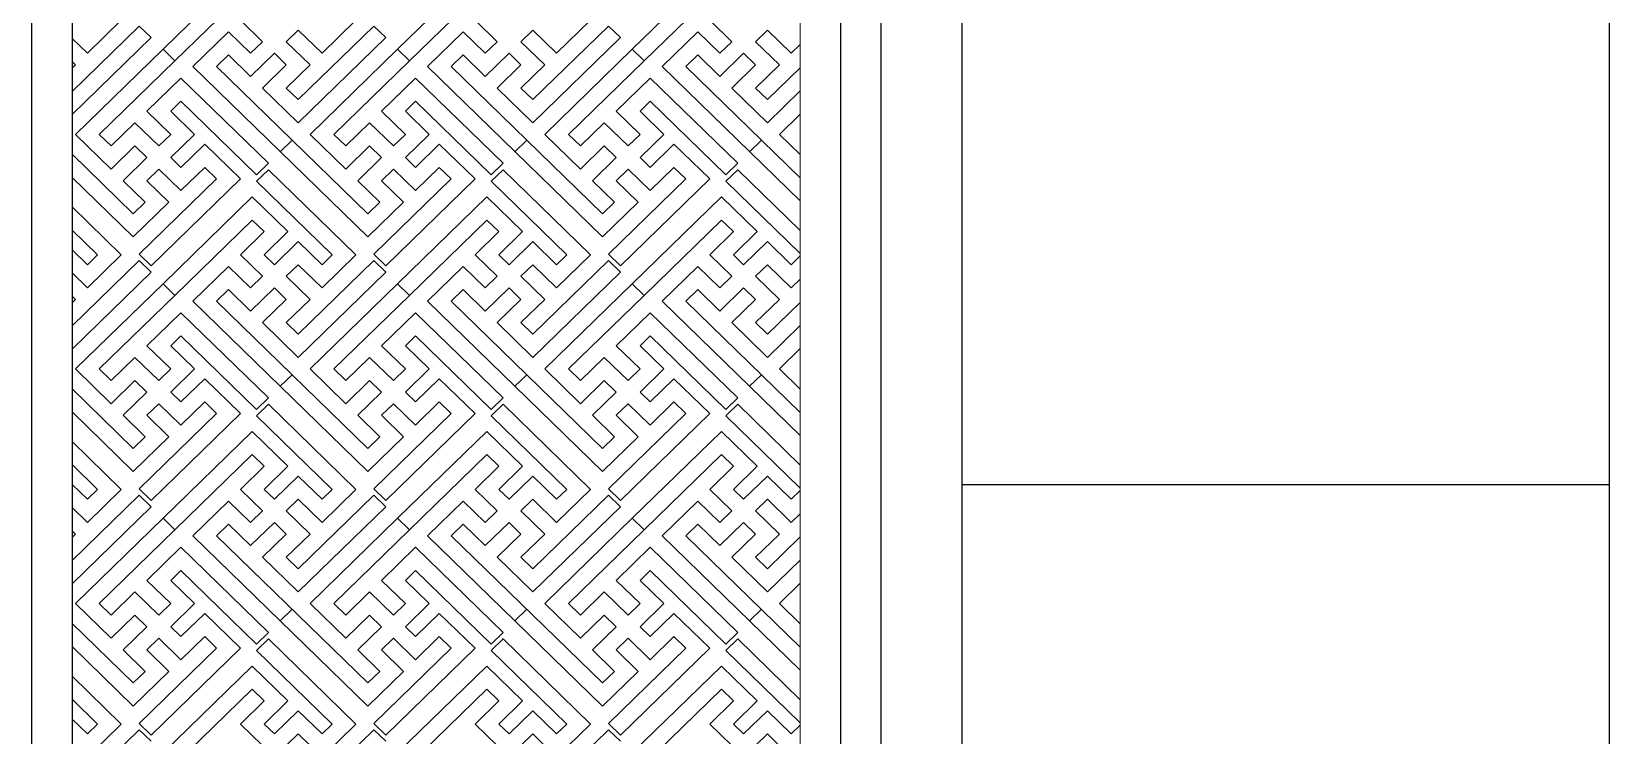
# Model space of a CAD drawing. Extents: x 1188826 to 1909461, y 608442 to 1651179.
# Drawn here: x 1659033 to 1660983, y 1043967 to 1044837 of the extents above; entities that cross this region are included whole.
import ezdxf

# ---------------------------------------------------------------- set-up
doc = ezdxf.new("R2010")
doc.units = 0
doc.header["$LTSCALE"] = 1000
doc.header["$MEASUREMENT"] = 0
doc.layers.add('分缝', color=37, linetype='Continuous')
doc.layers.add('立面线', color=40, linetype='Continuous')
doc.layers.add('煤化工粉煤灰', color=7, linetype='Continuous', lineweight=0)

msp = doc.modelspace()

# ---------------------------------------------------------------- linework, layer by layer
at = {"layer": '分缝'}
msp.add_line((1660982.8, 1044276.5), (1660182.8, 1044276.5), dxfattribs=at)
at = {"layer": '煤化工粉煤灰', "color": 34}
for p, q in [((1659982.8, 1046976.5), (1659982.8, 1042173.3)), ((1659305.5, 1044922.6), (1659195.2, 1044815.3)), ((1659595.5, 1044922.6), (1659485.2, 1044815.3)), ((1659885.5, 1044922.6), (1659775.2, 1044815.3)), ((1659305.5, 1044894), (1659209.9, 1044800.9)), ((1659595.5, 1044894), (1659499.9, 1044800.9)), ((1659885.5, 1044894), (1659789.9, 1044800.9)), ((1659165.8, 1044843.9), (1659082.8, 1044763.1)), ((1659143.7, 1044851), (1659101.7, 1044810.2)), ((1659165.8, 1044843.9), (1659180.5, 1044829.6)), ((1659290.8, 1044851), (1659318.1, 1044824.5)), ((1659362.3, 1044838.8), (1659347.5, 1044824.5)), ((1659455.8, 1044843.9), (1659362.3, 1044752.9)), ((1659362.3, 1044838.8), (1659391.7, 1044810.2)), ((1659433.7, 1044851), (1659391.7, 1044810.2)), ((1659455.8, 1044843.9), (1659470.5, 1044829.6)), ((1659580.8, 1044851), (1659608.1, 1044824.5)), ((1659652.3, 1044838.8), (1659637.5, 1044824.5)), ((1659745.8, 1044843.9), (1659652.3, 1044752.9)), ((1659652.3, 1044838.8), (1659681.7, 1044810.2)), ((1659723.7, 1044851), (1659681.7, 1044810.2)), ((1659745.8, 1044843.9), (1659760.5, 1044829.6)), ((1659870.8, 1044851), (1659898.1, 1044824.5)), ((1659942.3, 1044838.8), (1659927.5, 1044824.5)), ((1659942.3, 1044838.8), (1659971.7, 1044810.2)), ((1659180.5, 1044829.6), (1659082.8, 1044734.5)), ((1659082.8, 1044828.6), (1659101.7, 1044810.2)), ((1659276.1, 1044836.7), (1659231.9, 1044793.8)), ((1659276.1, 1044836.7), (1659303.4, 1044810.2)), ((1659318.1, 1044824.5), (1659303.4, 1044810.2)), ((1659347.5, 1044824.5), (1659377, 1044795.8)), ((1659470.5, 1044829.6), (1659362.3, 1044724.3)), ((1659566.1, 1044836.7), (1659521.9, 1044793.8)), ((1659566.1, 1044836.7), (1659593.4, 1044810.2)), ((1659608.1, 1044824.5), (1659593.4, 1044810.2)), ((1659637.5, 1044824.5), (1659667, 1044795.8)), ((1659760.5, 1044829.6), (1659652.3, 1044724.3)), ((1659856.1, 1044836.7), (1659811.9, 1044793.8)), ((1659856.1, 1044836.7), (1659883.4, 1044810.2)), ((1659898.1, 1044824.5), (1659883.4, 1044810.2)), ((1659927.5, 1044824.5), (1659957, 1044795.8)), ((1659982.8, 1044820.9), (1659971.7, 1044810.2)), ((1659195.2, 1044815.3), (1659087, 1044710)), ((1659209.9, 1044800.9), (1659116.4, 1044710)), ((1659209.9, 1044800.9), (1659195.2, 1044815.3)), ((1659195.2, 1044815.3), (1659209.9, 1044800.9)), ((1659276.1, 1044808.1), (1659261.4, 1044793.8)), ((1659276.1, 1044808.1), (1659303.4, 1044781.5)), ((1659332.8, 1044810.2), (1659303.4, 1044781.5)), ((1659332.8, 1044810.2), (1659347.5, 1044795.8)), ((1659485.2, 1044815.3), (1659377, 1044710)), ((1659499.9, 1044800.9), (1659406.4, 1044710)), ((1659499.9, 1044800.9), (1659485.2, 1044815.3)), ((1659485.2, 1044815.3), (1659499.9, 1044800.9)), ((1659566.1, 1044808.1), (1659551.4, 1044793.8)), ((1659566.1, 1044808.1), (1659593.4, 1044781.5)), ((1659622.8, 1044810.2), (1659593.4, 1044781.5)), ((1659622.8, 1044810.2), (1659637.5, 1044795.8)), ((1659775.2, 1044815.3), (1659667, 1044710)), ((1659789.9, 1044800.9), (1659696.4, 1044710)), ((1659775.2, 1044815.3), (1659789.9, 1044800.9)), ((1659789.9, 1044800.9), (1659775.2, 1044815.3)), ((1659856.1, 1044808.1), (1659841.4, 1044793.8)), ((1659856.1, 1044808.1), (1659883.4, 1044781.5)), ((1659912.8, 1044810.2), (1659883.4, 1044781.5)), ((1659912.8, 1044810.2), (1659927.5, 1044795.8)), ((1659217.3, 1044779.5), (1659175.2, 1044738.6)), ((1659325.5, 1044674.2), (1659217.3, 1044779.5)), ((1659448.4, 1044583.2), (1659231.9, 1044793.8)), ((1659448.4, 1044611.8), (1659261.4, 1044793.8)), ((1659347.5, 1044795.8), (1659318.1, 1044767.2)), ((1659377, 1044795.8), (1659347.5, 1044767.2)), ((1659507.3, 1044779.5), (1659465.2, 1044738.6)), ((1659615.5, 1044674.2), (1659507.3, 1044779.5)), ((1659738.4, 1044583.2), (1659521.9, 1044793.8)), ((1659738.4, 1044611.8), (1659551.4, 1044793.8)), ((1659637.5, 1044795.8), (1659608.1, 1044767.2)), ((1659667, 1044795.8), (1659637.5, 1044767.2)), ((1659797.3, 1044779.5), (1659755.2, 1044738.6)), ((1659905.5, 1044674.2), (1659797.3, 1044779.5)), ((1659811.9, 1044793.8), (1659982.8, 1044627.6)), ((1659841.4, 1044793.8), (1659982.8, 1044656.2)), ((1659927.5, 1044795.8), (1659898.1, 1044767.2)), ((1659957, 1044795.8), (1659927.5, 1044767.2)), ((1659982.8, 1044792.3), (1659942.3, 1044752.9)), ((1659318.1, 1044767.2), (1659362.3, 1044724.3)), ((1659347.5, 1044767.2), (1659362.3, 1044752.9)), ((1659608.1, 1044767.2), (1659652.3, 1044724.3)), ((1659637.5, 1044767.2), (1659652.3, 1044752.9)), ((1659898.1, 1044767.2), (1659942.3, 1044724.3)), ((1659927.5, 1044767.2), (1659942.3, 1044752.9)), ((1659982.8, 1044763.7), (1659942.3, 1044724.3)), ((1659217.3, 1044750.9), (1659204.7, 1044738.6)), ((1659310.8, 1044659.9), (1659217.3, 1044750.9)), ((1659507.3, 1044750.9), (1659494.7, 1044738.6)), ((1659600.8, 1044659.9), (1659507.3, 1044750.9)), ((1659797.3, 1044750.9), (1659784.7, 1044738.6)), ((1659890.8, 1044659.9), (1659797.3, 1044750.9)), ((1659160.5, 1044724.3), (1659131.1, 1044695.7)), ((1659190, 1044695.7), (1659160.5, 1044724.3)), ((1659204.7, 1044710), (1659175.2, 1044738.6)), ((1659234.1, 1044710), (1659204.7, 1044738.6)), ((1659450.5, 1044724.3), (1659421.1, 1044695.7)), ((1659480, 1044695.7), (1659450.5, 1044724.3)), ((1659494.7, 1044710), (1659465.2, 1044738.6)), ((1659524.1, 1044710), (1659494.7, 1044738.6)), ((1659740.5, 1044724.3), (1659711.1, 1044695.7)), ((1659770, 1044695.7), (1659740.5, 1044724.3)), ((1659784.7, 1044710), (1659755.2, 1044738.6)), ((1659814.1, 1044710), (1659784.7, 1044738.6)), ((1659982.8, 1044735.1), (1659957, 1044710)), ((1659131.1, 1044667), (1659087, 1044710)), ((1659131.1, 1044695.7), (1659116.4, 1044710)), ((1659204.7, 1044710), (1659190, 1044695.7)), ((1659234.1, 1044710), (1659204.7, 1044681.3)), ((1659354.9, 1044702.8), (1659340.2, 1044688.5)), ((1659421.1, 1044667), (1659377, 1044710)), ((1659421.1, 1044695.7), (1659406.4, 1044710)), ((1659494.7, 1044710), (1659480, 1044695.7)), ((1659524.1, 1044710), (1659494.7, 1044681.3)), ((1659644.9, 1044702.8), (1659630.2, 1044688.5)), ((1659711.1, 1044667), (1659667, 1044710)), ((1659711.1, 1044695.7), (1659696.4, 1044710)), ((1659784.7, 1044710), (1659770, 1044695.7)), ((1659814.1, 1044710), (1659784.7, 1044681.3)), ((1659934.9, 1044702.8), (1659920.2, 1044688.5)), ((1659982.8, 1044684.9), (1659957, 1044710)), ((1659158.4, 1044611.8), (1659082.8, 1044685.4)), ((1659160.5, 1044695.7), (1659131.1, 1044667)), ((1659175.2, 1044681.3), (1659145.8, 1044652.7)), ((1659175.2, 1044681.3), (1659160.5, 1044695.7)), ((1659217.3, 1044669.1), (1659204.7, 1044681.3)), ((1659246.7, 1044697.7), (1659217.3, 1044669.1)), ((1659290.9, 1044654.8), (1659246.7, 1044697.7)), ((1659450.5, 1044695.7), (1659421.1, 1044667)), ((1659465.2, 1044681.3), (1659435.8, 1044652.7)), ((1659465.2, 1044681.3), (1659450.5, 1044695.7)), ((1659507.3, 1044669.1), (1659494.7, 1044681.3)), ((1659536.7, 1044697.7), (1659507.3, 1044669.1)), ((1659580.9, 1044654.8), (1659536.7, 1044697.7)), ((1659740.5, 1044695.7), (1659711.1, 1044667)), ((1659755.2, 1044681.3), (1659725.8, 1044652.7)), ((1659755.2, 1044681.3), (1659740.5, 1044695.7)), ((1659797.3, 1044669.1), (1659784.7, 1044681.3)), ((1659826.7, 1044697.7), (1659797.3, 1044669.1)), ((1659870.9, 1044654.8), (1659826.7, 1044697.7)), ((1659190, 1044667), (1659175.2, 1044652.7)), ((1659217.3, 1044640.4), (1659190, 1044667)), ((1659246.7, 1044669.1), (1659217.3, 1044640.4)), ((1659261.4, 1044654.8), (1659246.7, 1044669.1)), ((1659325.5, 1044674.2), (1659310.8, 1044659.9)), ((1659325.5, 1044666.3), (1659310.8, 1044652)), ((1659325.5, 1044666.3), (1659433.7, 1044561)), ((1659480, 1044667), (1659465.2, 1044652.7)), ((1659507.3, 1044640.4), (1659480, 1044667)), ((1659536.7, 1044669.1), (1659507.3, 1044640.4)), ((1659551.4, 1044654.8), (1659536.7, 1044669.1)), ((1659615.5, 1044674.2), (1659600.8, 1044659.9)), ((1659615.5, 1044666.3), (1659600.8, 1044652)), ((1659615.5, 1044666.3), (1659723.7, 1044561)), ((1659770, 1044667), (1659755.2, 1044652.7)), ((1659797.3, 1044640.4), (1659770, 1044667)), ((1659826.7, 1044669.1), (1659797.3, 1044640.4)), ((1659841.4, 1044654.8), (1659826.7, 1044669.1)), ((1659905.5, 1044674.2), (1659890.8, 1044659.9)), ((1659905.5, 1044666.3), (1659890.8, 1044652)), ((1659905.5, 1044666.3), (1659982.8, 1044591.1)), ((1659158.4, 1044583.2), (1659082.8, 1044656.8)), ((1659173.1, 1044626.1), (1659145.8, 1044652.7)), ((1659261.4, 1044654.8), (1659165.8, 1044561.7)), ((1659202.6, 1044626.1), (1659175.2, 1044652.7)), ((1659290.9, 1044654.8), (1659180.5, 1044547.4)), ((1659310.8, 1044652), (1659404.3, 1044561)), ((1659463.1, 1044626.1), (1659435.8, 1044652.7)), ((1659551.4, 1044654.8), (1659455.8, 1044561.7)), ((1659492.6, 1044626.1), (1659465.2, 1044652.7)), ((1659580.9, 1044654.8), (1659470.5, 1044547.4)), ((1659600.8, 1044652), (1659694.3, 1044561)), ((1659753.1, 1044626.1), (1659725.8, 1044652.7)), ((1659841.4, 1044654.8), (1659745.8, 1044561.7)), ((1659782.6, 1044626.1), (1659755.2, 1044652.7)), ((1659870.9, 1044654.8), (1659760.5, 1044547.4)), ((1659890.8, 1044652), (1659982.8, 1044562.5)), ((1659202.6, 1044626.1), (1659158.4, 1044583.2)), ((1659173.1, 1044626.1), (1659158.4, 1044611.8)), ((1659305.5, 1044632.6), (1659195.2, 1044525.3)), ((1659305.5, 1044632.6), (1659349.6, 1044589.7)), ((1659492.6, 1044626.1), (1659448.4, 1044583.2)), ((1659463.1, 1044626.1), (1659448.4, 1044611.8)), ((1659595.5, 1044632.6), (1659485.2, 1044525.3)), ((1659595.5, 1044632.6), (1659639.6, 1044589.7)), ((1659782.6, 1044626.1), (1659738.4, 1044583.2)), ((1659753.1, 1044626.1), (1659738.4, 1044611.8)), ((1659885.5, 1044632.6), (1659775.2, 1044525.3)), ((1659885.5, 1044632.6), (1659929.6, 1044589.7)), ((1659082.8, 1044620.3), (1659143.7, 1044561)), ((1659305.5, 1044604), (1659209.9, 1044510.9)), ((1659305.5, 1044604), (1659320.2, 1044589.7)), ((1659595.5, 1044604), (1659499.9, 1044510.9)), ((1659595.5, 1044604), (1659610.2, 1044589.7)), ((1659885.5, 1044604), (1659789.9, 1044510.9)), ((1659885.5, 1044604), (1659900.2, 1044589.7)), ((1659082.8, 1044591.7), (1659114.3, 1044561)), ((1659320.2, 1044589.7), (1659290.8, 1044561)), ((1659349.6, 1044589.7), (1659320.2, 1044561)), ((1659610.2, 1044589.7), (1659580.8, 1044561)), ((1659639.6, 1044589.7), (1659610.2, 1044561)), ((1659900.2, 1044589.7), (1659870.8, 1044561)), ((1659929.6, 1044589.7), (1659900.2, 1044561)), ((1659082.8, 1044567.2), (1659101.7, 1044548.8)), ((1659362.3, 1044577.4), (1659332.8, 1044548.8)), ((1659362.3, 1044577.4), (1659391.7, 1044548.8)), ((1659652.3, 1044577.4), (1659622.8, 1044548.8)), ((1659652.3, 1044577.4), (1659681.7, 1044548.8)), ((1659942.3, 1044577.4), (1659912.8, 1044548.8)), ((1659942.3, 1044577.4), (1659971.7, 1044548.8)), ((1659165.8, 1044553.9), (1659082.8, 1044473.1)), ((1659143.7, 1044561), (1659101.7, 1044520.2)), ((1659114.3, 1044561), (1659101.7, 1044548.8)), ((1659180.5, 1044547.4), (1659165.8, 1044561.7)), ((1659165.8, 1044553.9), (1659180.5, 1044539.6)), ((1659276.1, 1044546.7), (1659231.9, 1044503.8)), ((1659276.1, 1044546.7), (1659303.4, 1044520.2)), ((1659290.8, 1044561), (1659318.1, 1044534.5)), ((1659320.2, 1044561), (1659332.8, 1044548.8)), ((1659362.3, 1044548.8), (1659347.5, 1044534.5)), ((1659455.8, 1044553.9), (1659362.3, 1044462.9)), ((1659362.3, 1044548.8), (1659391.7, 1044520.2)), ((1659433.7, 1044561), (1659391.7, 1044520.2)), ((1659404.3, 1044561), (1659391.7, 1044548.8)), ((1659470.5, 1044547.4), (1659455.8, 1044561.7)), ((1659455.8, 1044553.9), (1659470.5, 1044539.6)), ((1659566.1, 1044546.7), (1659521.9, 1044503.8)), ((1659566.1, 1044546.7), (1659593.4, 1044520.2)), ((1659580.8, 1044561), (1659608.1, 1044534.5)), ((1659610.2, 1044561), (1659622.8, 1044548.8)), ((1659652.3, 1044548.8), (1659637.5, 1044534.5)), ((1659745.8, 1044553.9), (1659652.3, 1044462.9)), ((1659652.3, 1044548.8), (1659681.7, 1044520.2)), ((1659723.7, 1044561), (1659681.7, 1044520.2)), ((1659694.3, 1044561), (1659681.7, 1044548.8)), ((1659760.5, 1044547.4), (1659745.8, 1044561.7)), ((1659745.8, 1044553.9), (1659760.5, 1044539.6)), ((1659856.1, 1044546.7), (1659811.9, 1044503.8)), ((1659856.1, 1044546.7), (1659883.4, 1044520.2)), ((1659870.8, 1044561), (1659898.1, 1044534.5)), ((1659900.2, 1044561), (1659912.8, 1044548.8)), ((1659942.3, 1044548.8), (1659927.5, 1044534.5)), ((1659942.3, 1044548.8), (1659971.7, 1044520.2)), ((1659982.8, 1044559.6), (1659971.7, 1044548.8)), ((1659180.5, 1044539.6), (1659082.8, 1044444.5)), ((1659082.8, 1044538.6), (1659101.7, 1044520.2)), ((1659195.2, 1044525.3), (1659087, 1044420)), ((1659209.9, 1044510.9), (1659195.2, 1044525.3)), ((1659195.2, 1044525.3), (1659209.9, 1044510.9)), ((1659318.1, 1044534.5), (1659303.4, 1044520.2)), ((1659347.5, 1044534.5), (1659377, 1044505.8)), ((1659470.5, 1044539.6), (1659362.3, 1044434.3)), ((1659485.2, 1044525.3), (1659377, 1044420)), ((1659499.9, 1044510.9), (1659485.2, 1044525.3)), ((1659485.2, 1044525.3), (1659499.9, 1044510.9)), ((1659608.1, 1044534.5), (1659593.4, 1044520.2)), ((1659637.5, 1044534.5), (1659667, 1044505.8)), ((1659760.5, 1044539.6), (1659652.3, 1044434.3)), ((1659775.2, 1044525.3), (1659667, 1044420)), ((1659789.9, 1044510.9), (1659775.2, 1044525.3)), ((1659775.2, 1044525.3), (1659789.9, 1044510.9)), ((1659898.1, 1044534.5), (1659883.4, 1044520.2)), ((1659927.5, 1044534.5), (1659957, 1044505.8)), ((1659982.8, 1044530.9), (1659971.7, 1044520.2)), ((1659209.9, 1044510.9), (1659116.4, 1044420)), ((1659276.1, 1044518.1), (1659261.4, 1044503.8)), ((1659276.1, 1044518.1), (1659303.4, 1044491.5)), ((1659332.8, 1044520.2), (1659303.4, 1044491.5)), ((1659347.5, 1044505.8), (1659318.1, 1044477.2)), ((1659332.8, 1044520.2), (1659347.5, 1044505.8)), ((1659377, 1044505.8), (1659347.5, 1044477.2)), ((1659499.9, 1044510.9), (1659406.4, 1044420)), ((1659566.1, 1044518.1), (1659551.4, 1044503.8)), ((1659566.1, 1044518.1), (1659593.4, 1044491.5)), ((1659622.8, 1044520.2), (1659593.4, 1044491.5)), ((1659637.5, 1044505.8), (1659608.1, 1044477.2)), ((1659622.8, 1044520.2), (1659637.5, 1044505.8)), ((1659667, 1044505.8), (1659637.5, 1044477.2)), ((1659789.9, 1044510.9), (1659696.4, 1044420)), ((1659856.1, 1044518.1), (1659841.4, 1044503.8)), ((1659856.1, 1044518.1), (1659883.4, 1044491.5)), ((1659912.8, 1044520.2), (1659883.4, 1044491.5)), ((1659927.5, 1044505.8), (1659898.1, 1044477.2)), ((1659912.8, 1044520.2), (1659927.5, 1044505.8)), ((1659957, 1044505.8), (1659927.5, 1044477.2)), ((1659217.3, 1044489.5), (1659175.2, 1044448.6)), ((1659325.5, 1044384.2), (1659217.3, 1044489.5)), ((1659448.4, 1044293.2), (1659231.9, 1044503.8)), ((1659448.4, 1044321.8), (1659261.4, 1044503.8)), ((1659507.3, 1044489.5), (1659465.2, 1044448.6)), ((1659615.5, 1044384.2), (1659507.3, 1044489.5)), ((1659738.4, 1044293.2), (1659521.9, 1044503.8)), ((1659738.4, 1044321.8), (1659551.4, 1044503.8)), ((1659797.3, 1044489.5), (1659755.2, 1044448.6)), ((1659905.5, 1044384.2), (1659797.3, 1044489.5)), ((1659982.8, 1044337.6), (1659811.9, 1044503.8)), ((1659982.8, 1044366.2), (1659841.4, 1044503.8)), ((1659982.8, 1044502.3), (1659942.3, 1044462.9)), ((1659318.1, 1044477.2), (1659362.3, 1044434.3)), ((1659347.5, 1044477.2), (1659362.3, 1044462.9)), ((1659608.1, 1044477.2), (1659652.3, 1044434.3)), ((1659637.5, 1044477.2), (1659652.3, 1044462.9)), ((1659898.1, 1044477.2), (1659942.3, 1044434.3)), ((1659927.5, 1044477.2), (1659942.3, 1044462.9)), ((1659982.8, 1044473.7), (1659942.3, 1044434.3)), ((1659204.7, 1044420), (1659175.2, 1044448.6)), ((1659217.3, 1044460.9), (1659204.7, 1044448.6)), ((1659234.1, 1044420), (1659204.7, 1044448.6)), ((1659310.8, 1044369.9), (1659217.3, 1044460.9)), ((1659494.7, 1044420), (1659465.2, 1044448.6)), ((1659507.3, 1044460.9), (1659494.7, 1044448.6)), ((1659524.1, 1044420), (1659494.7, 1044448.6)), ((1659600.8, 1044369.9), (1659507.3, 1044460.9)), ((1659784.7, 1044420), (1659755.2, 1044448.6)), ((1659797.3, 1044460.9), (1659784.7, 1044448.6)), ((1659814.1, 1044420), (1659784.7, 1044448.6)), ((1659890.8, 1044369.9), (1659797.3, 1044460.9)), ((1659160.5, 1044434.3), (1659131.1, 1044405.7)), ((1659190, 1044405.7), (1659160.5, 1044434.3)), ((1659450.5, 1044434.3), (1659421.1, 1044405.7)), ((1659480, 1044405.7), (1659450.5, 1044434.3)), ((1659740.5, 1044434.3), (1659711.1, 1044405.7)), ((1659770, 1044405.7), (1659740.5, 1044434.3)), ((1659982.8, 1044445.1), (1659957, 1044420)), ((1659131.1, 1044377), (1659087, 1044420)), ((1659131.1, 1044405.7), (1659116.4, 1044420)), ((1659204.7, 1044420), (1659190, 1044405.7)), ((1659234.1, 1044420), (1659204.7, 1044391.3)), ((1659354.9, 1044412.8), (1659340.2, 1044398.5)), ((1659421.1, 1044377), (1659377, 1044420)), ((1659421.1, 1044405.7), (1659406.4, 1044420)), ((1659494.7, 1044420), (1659480, 1044405.7)), ((1659524.1, 1044420), (1659494.7, 1044391.3)), ((1659644.9, 1044412.8), (1659630.2, 1044398.5)), ((1659711.1, 1044377), (1659667, 1044420)), ((1659711.1, 1044405.7), (1659696.4, 1044420)), ((1659784.7, 1044420), (1659770, 1044405.7)), ((1659814.1, 1044420), (1659784.7, 1044391.3)), ((1659934.9, 1044412.8), (1659920.2, 1044398.5)), ((1659982.8, 1044394.9), (1659957, 1044420)), ((1659158.4, 1044321.8), (1659082.8, 1044395.4)), ((1659160.5, 1044405.7), (1659131.1, 1044377)), ((1659175.2, 1044391.3), (1659145.8, 1044362.7)), ((1659175.2, 1044391.3), (1659160.5, 1044405.7)), ((1659217.3, 1044379.1), (1659204.7, 1044391.3)), ((1659246.7, 1044407.7), (1659217.3, 1044379.1)), ((1659290.9, 1044364.8), (1659246.7, 1044407.7)), ((1659450.5, 1044405.7), (1659421.1, 1044377)), ((1659465.2, 1044391.3), (1659435.8, 1044362.7)), ((1659465.2, 1044391.3), (1659450.5, 1044405.7)), ((1659507.3, 1044379.1), (1659494.7, 1044391.3)), ((1659536.7, 1044407.7), (1659507.3, 1044379.1)), ((1659580.9, 1044364.8), (1659536.7, 1044407.7)), ((1659740.5, 1044405.7), (1659711.1, 1044377)), ((1659755.2, 1044391.3), (1659725.8, 1044362.7)), ((1659755.2, 1044391.3), (1659740.5, 1044405.7)), ((1659797.3, 1044379.1), (1659784.7, 1044391.3)), ((1659826.7, 1044407.7), (1659797.3, 1044379.1)), ((1659870.9, 1044364.8), (1659826.7, 1044407.7)), ((1659190, 1044377), (1659175.2, 1044362.7)), ((1659217.3, 1044350.4), (1659190, 1044377)), ((1659246.7, 1044379.1), (1659217.3, 1044350.4)), ((1659261.4, 1044364.8), (1659246.7, 1044379.1)), ((1659325.5, 1044384.2), (1659310.8, 1044369.9)), ((1659325.5, 1044376.3), (1659310.8, 1044362)), ((1659325.5, 1044376.3), (1659433.7, 1044271)), ((1659480, 1044377), (1659465.2, 1044362.7)), ((1659507.3, 1044350.4), (1659480, 1044377)), ((1659536.7, 1044379.1), (1659507.3, 1044350.4)), ((1659551.4, 1044364.8), (1659536.7, 1044379.1)), ((1659615.5, 1044384.2), (1659600.8, 1044369.9)), ((1659615.5, 1044376.3), (1659600.8, 1044362)), ((1659615.5, 1044376.3), (1659723.7, 1044271)), ((1659770, 1044377), (1659755.2, 1044362.7)), ((1659797.3, 1044350.4), (1659770, 1044377)), ((1659826.7, 1044379.1), (1659797.3, 1044350.4)), ((1659841.4, 1044364.8), (1659826.7, 1044379.1)), ((1659905.5, 1044384.2), (1659890.8, 1044369.9)), ((1659905.5, 1044376.3), (1659890.8, 1044362)), ((1659905.5, 1044376.3), (1659982.8, 1044301.1)), ((1659158.4, 1044293.2), (1659082.8, 1044366.8)), ((1659173.1, 1044336.1), (1659145.8, 1044362.7)), ((1659261.4, 1044364.8), (1659165.8, 1044271.7)), ((1659202.6, 1044336.1), (1659175.2, 1044362.7)), ((1659290.9, 1044364.8), (1659180.5, 1044257.4)), ((1659310.8, 1044362), (1659404.3, 1044271)), ((1659463.1, 1044336.1), (1659435.8, 1044362.7)), ((1659551.4, 1044364.8), (1659455.8, 1044271.7)), ((1659492.6, 1044336.1), (1659465.2, 1044362.7)), ((1659580.9, 1044364.8), (1659470.5, 1044257.4)), ((1659600.8, 1044362), (1659694.3, 1044271)), ((1659753.1, 1044336.1), (1659725.8, 1044362.7)), ((1659841.4, 1044364.8), (1659745.8, 1044271.7)), ((1659782.6, 1044336.1), (1659755.2, 1044362.7)), ((1659870.9, 1044364.8), (1659760.5, 1044257.4)), ((1659890.8, 1044362), (1659982.8, 1044272.5)), ((1659082.8, 1044330.3), (1659143.7, 1044271)), ((1659202.6, 1044336.1), (1659158.4, 1044293.2)), ((1659173.1, 1044336.1), (1659158.4, 1044321.8)), ((1659305.5, 1044342.6), (1659195.2, 1044235.3)), ((1659305.5, 1044342.6), (1659349.6, 1044299.7)), ((1659492.6, 1044336.1), (1659448.4, 1044293.2)), ((1659463.1, 1044336.1), (1659448.4, 1044321.8)), ((1659595.5, 1044342.6), (1659485.2, 1044235.3)), ((1659595.5, 1044342.6), (1659639.6, 1044299.7)), ((1659782.6, 1044336.1), (1659738.4, 1044293.2)), ((1659753.1, 1044336.1), (1659738.4, 1044321.8)), ((1659885.5, 1044342.6), (1659775.2, 1044235.3)), ((1659885.5, 1044342.6), (1659929.6, 1044299.7)), ((1659305.5, 1044314), (1659209.9, 1044220.9)), ((1659305.5, 1044314), (1659320.2, 1044299.7)), ((1659595.5, 1044314), (1659499.9, 1044220.9)), ((1659595.5, 1044314), (1659610.2, 1044299.7)), ((1659885.5, 1044314), (1659789.9, 1044220.9)), ((1659885.5, 1044314), (1659900.2, 1044299.7)), ((1659082.8, 1044301.7), (1659114.3, 1044271)), ((1659320.2, 1044299.7), (1659290.8, 1044271)), ((1659349.6, 1044299.7), (1659320.2, 1044271)), ((1659610.2, 1044299.7), (1659580.8, 1044271)), ((1659639.6, 1044299.7), (1659610.2, 1044271)), ((1659900.2, 1044299.7), (1659870.8, 1044271)), ((1659929.6, 1044299.7), (1659900.2, 1044271)), ((1659082.8, 1044277.2), (1659101.7, 1044258.8)), ((1659180.5, 1044257.4), (1659165.8, 1044271.7)), ((1659362.3, 1044287.4), (1659332.8, 1044258.8)), ((1659362.3, 1044287.4), (1659391.7, 1044258.8)), ((1659470.5, 1044257.4), (1659455.8, 1044271.7)), ((1659652.3, 1044287.4), (1659622.8, 1044258.8)), ((1659652.3, 1044287.4), (1659681.7, 1044258.8)), ((1659760.5, 1044257.4), (1659745.8, 1044271.7)), ((1659942.3, 1044287.4), (1659912.8, 1044258.8)), ((1659942.3, 1044287.4), (1659971.7, 1044258.8)), ((1659165.8, 1044263.9), (1659082.8, 1044183.1)), ((1659143.7, 1044271), (1659101.7, 1044230.2)), ((1659114.3, 1044271), (1659101.7, 1044258.8)), ((1659165.8, 1044263.9), (1659180.5, 1044249.6)), ((1659276.1, 1044256.7), (1659231.9, 1044213.8)), ((1659276.1, 1044256.7), (1659303.4, 1044230.2)), ((1659290.8, 1044271), (1659318.1, 1044244.5)), ((1659320.2, 1044271), (1659332.8, 1044258.8)), ((1659362.3, 1044258.8), (1659347.5, 1044244.5)), ((1659455.8, 1044263.9), (1659362.3, 1044172.9)), ((1659362.3, 1044258.8), (1659391.7, 1044230.2)), ((1659433.7, 1044271), (1659391.7, 1044230.2)), ((1659404.3, 1044271), (1659391.7, 1044258.8)), ((1659455.8, 1044263.9), (1659470.5, 1044249.6)), ((1659566.1, 1044256.7), (1659521.9, 1044213.8)), ((1659566.1, 1044256.7), (1659593.4, 1044230.2)), ((1659580.8, 1044271), (1659608.1, 1044244.5)), ((1659610.2, 1044271), (1659622.8, 1044258.8)), ((1659652.3, 1044258.8), (1659637.5, 1044244.5)), ((1659745.8, 1044263.9), (1659652.3, 1044172.9)), ((1659652.3, 1044258.8), (1659681.7, 1044230.2)), ((1659723.7, 1044271), (1659681.7, 1044230.2)), ((1659694.3, 1044271), (1659681.7, 1044258.8)), ((1659745.8, 1044263.9), (1659760.5, 1044249.6)), ((1659856.1, 1044256.7), (1659811.9, 1044213.8)), ((1659856.1, 1044256.7), (1659883.4, 1044230.2)), ((1659870.8, 1044271), (1659898.1, 1044244.5)), ((1659900.2, 1044271), (1659912.8, 1044258.8)), ((1659942.3, 1044258.8), (1659927.5, 1044244.5)), ((1659942.3, 1044258.8), (1659971.7, 1044230.2)), ((1659982.8, 1044269.6), (1659971.7, 1044258.8)), ((1659180.5, 1044249.6), (1659082.8, 1044154.5)), ((1659082.8, 1044248.6), (1659101.7, 1044230.2)), ((1659195.2, 1044235.3), (1659087, 1044130)), ((1659209.9, 1044220.9), (1659195.2, 1044235.3)), ((1659195.2, 1044235.3), (1659209.9, 1044220.9)), ((1659318.1, 1044244.5), (1659303.4, 1044230.2)), ((1659347.5, 1044244.5), (1659377, 1044215.8)), ((1659470.5, 1044249.6), (1659362.3, 1044144.3)), ((1659485.2, 1044235.3), (1659377, 1044130)), ((1659499.9, 1044220.9), (1659485.2, 1044235.3)), ((1659485.2, 1044235.3), (1659499.9, 1044220.9)), ((1659608.1, 1044244.5), (1659593.4, 1044230.2)), ((1659637.5, 1044244.5), (1659667, 1044215.8)), ((1659760.5, 1044249.6), (1659652.3, 1044144.3)), ((1659775.2, 1044235.3), (1659667, 1044130)), ((1659775.2, 1044235.3), (1659789.9, 1044220.9)), ((1659789.9, 1044220.9), (1659775.2, 1044235.3)), ((1659898.1, 1044244.5), (1659883.4, 1044230.2)), ((1659927.5, 1044244.5), (1659957, 1044215.8)), ((1659982.8, 1044240.9), (1659971.7, 1044230.2)), ((1659209.9, 1044220.9), (1659116.4, 1044130)), ((1659231.9, 1044213.8), (1659448.4, 1044003.2)), ((1659276.1, 1044228.1), (1659261.4, 1044213.8)), ((1659261.4, 1044213.8), (1659448.4, 1044031.8)), ((1659276.1, 1044228.1), (1659303.4, 1044201.5)), ((1659332.8, 1044230.2), (1659303.4, 1044201.5)), ((1659347.5, 1044215.8), (1659318.1, 1044187.2)), ((1659332.8, 1044230.2), (1659347.5, 1044215.8)), ((1659377, 1044215.8), (1659347.5, 1044187.2)), ((1659499.9, 1044220.9), (1659406.4, 1044130)), ((1659521.9, 1044213.8), (1659738.4, 1044003.2)), ((1659566.1, 1044228.1), (1659551.4, 1044213.8)), ((1659551.4, 1044213.8), (1659738.4, 1044031.8)), ((1659566.1, 1044228.1), (1659593.4, 1044201.5)), ((1659622.8, 1044230.2), (1659593.4, 1044201.5)), ((1659637.5, 1044215.8), (1659608.1, 1044187.2)), ((1659622.8, 1044230.2), (1659637.5, 1044215.8)), ((1659667, 1044215.8), (1659637.5, 1044187.2)), ((1659789.9, 1044220.9), (1659696.4, 1044130)), ((1659982.8, 1044047.6), (1659811.9, 1044213.8)), ((1659856.1, 1044228.1), (1659841.4, 1044213.8)), ((1659982.8, 1044076.2), (1659841.4, 1044213.8)), ((1659856.1, 1044228.1), (1659883.4, 1044201.5)), ((1659912.8, 1044230.2), (1659883.4, 1044201.5)), ((1659927.5, 1044215.8), (1659898.1, 1044187.2)), ((1659912.8, 1044230.2), (1659927.5, 1044215.8)), ((1659957, 1044215.8), (1659927.5, 1044187.2)), ((1659217.3, 1044199.5), (1659175.2, 1044158.6)), ((1659325.5, 1044094.2), (1659217.3, 1044199.5)), ((1659507.3, 1044199.5), (1659465.2, 1044158.6)), ((1659615.5, 1044094.2), (1659507.3, 1044199.5)), ((1659797.3, 1044199.5), (1659755.2, 1044158.6)), ((1659905.5, 1044094.2), (1659797.3, 1044199.5)), ((1659982.8, 1044212.3), (1659942.3, 1044172.9)), ((1659318.1, 1044187.2), (1659362.3, 1044144.3)), ((1659347.5, 1044187.2), (1659362.3, 1044172.9)), ((1659608.1, 1044187.2), (1659652.3, 1044144.3)), ((1659637.5, 1044187.2), (1659652.3, 1044172.9)), ((1659898.1, 1044187.2), (1659942.3, 1044144.3)), ((1659927.5, 1044187.2), (1659942.3, 1044172.9)), ((1659982.8, 1044183.7), (1659942.3, 1044144.3)), ((1659204.7, 1044130), (1659175.2, 1044158.6)), ((1659217.3, 1044170.9), (1659204.7, 1044158.6)), ((1659234.1, 1044130), (1659204.7, 1044158.6)), ((1659310.8, 1044079.9), (1659217.3, 1044170.9)), ((1659494.7, 1044130), (1659465.2, 1044158.6)), ((1659507.3, 1044170.9), (1659494.7, 1044158.6)), ((1659524.1, 1044130), (1659494.7, 1044158.6)), ((1659600.8, 1044079.9), (1659507.3, 1044170.9)), ((1659784.7, 1044130), (1659755.2, 1044158.6)), ((1659797.3, 1044170.9), (1659784.7, 1044158.6)), ((1659814.1, 1044130), (1659784.7, 1044158.6)), ((1659890.8, 1044079.9), (1659797.3, 1044170.9)), ((1659982.8, 1044155.1), (1659957, 1044130)), ((1659160.5, 1044144.3), (1659131.1, 1044115.7)), ((1659190, 1044115.7), (1659160.5, 1044144.3)), ((1659450.5, 1044144.3), (1659421.1, 1044115.7)), ((1659480, 1044115.7), (1659450.5, 1044144.3)), ((1659740.5, 1044144.3), (1659711.1, 1044115.7)), ((1659770, 1044115.7), (1659740.5, 1044144.3)), ((1659131.1, 1044087), (1659087, 1044130)), ((1659131.1, 1044115.7), (1659116.4, 1044130)), ((1659160.5, 1044115.7), (1659131.1, 1044087)), ((1659175.2, 1044101.3), (1659160.5, 1044115.7)), ((1659204.7, 1044130), (1659190, 1044115.7)), ((1659234.1, 1044130), (1659204.7, 1044101.3)), ((1659246.7, 1044117.7), (1659217.3, 1044089.1)), ((1659290.9, 1044074.8), (1659246.7, 1044117.7)), ((1659354.9, 1044122.8), (1659340.2, 1044108.5)), ((1659421.1, 1044087), (1659377, 1044130)), ((1659421.1, 1044115.7), (1659406.4, 1044130)), ((1659450.5, 1044115.7), (1659421.1, 1044087)), ((1659465.2, 1044101.3), (1659450.5, 1044115.7)), ((1659494.7, 1044130), (1659480, 1044115.7)), ((1659524.1, 1044130), (1659494.7, 1044101.3)), ((1659536.7, 1044117.7), (1659507.3, 1044089.1)), ((1659580.9, 1044074.8), (1659536.7, 1044117.7)), ((1659644.9, 1044122.8), (1659630.2, 1044108.5)), ((1659711.1, 1044087), (1659667, 1044130)), ((1659711.1, 1044115.7), (1659696.4, 1044130)), ((1659740.5, 1044115.7), (1659711.1, 1044087)), ((1659755.2, 1044101.3), (1659740.5, 1044115.7)), ((1659784.7, 1044130), (1659770, 1044115.7)), ((1659814.1, 1044130), (1659784.7, 1044101.3)), ((1659826.7, 1044117.7), (1659797.3, 1044089.1)), ((1659870.9, 1044074.8), (1659826.7, 1044117.7)), ((1659934.9, 1044122.8), (1659920.2, 1044108.5)), ((1659982.8, 1044104.9), (1659957, 1044130)), ((1659158.4, 1044031.8), (1659082.8, 1044105.4)), ((1659175.2, 1044101.3), (1659145.8, 1044072.7)), ((1659217.3, 1044089.1), (1659204.7, 1044101.3)), ((1659465.2, 1044101.3), (1659435.8, 1044072.7)), ((1659507.3, 1044089.1), (1659494.7, 1044101.3)), ((1659755.2, 1044101.3), (1659725.8, 1044072.7)), ((1659797.3, 1044089.1), (1659784.7, 1044101.3)), ((1659158.4, 1044003.2), (1659082.8, 1044076.8)), ((1659190, 1044087), (1659175.2, 1044072.7)), ((1659217.3, 1044060.4), (1659190, 1044087)), ((1659246.7, 1044089.1), (1659217.3, 1044060.4)), ((1659261.4, 1044074.8), (1659246.7, 1044089.1)), ((1659325.5, 1044094.2), (1659310.8, 1044079.9)), ((1659325.5, 1044086.3), (1659310.8, 1044072)), ((1659325.5, 1044086.3), (1659433.7, 1043981)), ((1659480, 1044087), (1659465.2, 1044072.7)), ((1659507.3, 1044060.4), (1659480, 1044087)), ((1659536.7, 1044089.1), (1659507.3, 1044060.4)), ((1659551.4, 1044074.8), (1659536.7, 1044089.1)), ((1659615.5, 1044094.2), (1659600.8, 1044079.9)), ((1659615.5, 1044086.3), (1659600.8, 1044072)), ((1659615.5, 1044086.3), (1659723.7, 1043981)), ((1659770, 1044087), (1659755.2, 1044072.7)), ((1659797.3, 1044060.4), (1659770, 1044087)), ((1659826.7, 1044089.1), (1659797.3, 1044060.4)), ((1659841.4, 1044074.8), (1659826.7, 1044089.1)), ((1659905.5, 1044094.2), (1659890.8, 1044079.9)), ((1659905.5, 1044086.3), (1659890.8, 1044072)), ((1659905.5, 1044086.3), (1659982.8, 1044011.1)), ((1659173.1, 1044046.1), (1659145.8, 1044072.7)), ((1659261.4, 1044074.8), (1659165.8, 1043981.7)), ((1659202.6, 1044046.1), (1659175.2, 1044072.7)), ((1659290.9, 1044074.8), (1659180.5, 1043967.4)), ((1659310.8, 1044072), (1659404.3, 1043981)), ((1659463.1, 1044046.1), (1659435.8, 1044072.7)), ((1659551.4, 1044074.8), (1659455.8, 1043981.7)), ((1659492.6, 1044046.1), (1659465.2, 1044072.7)), ((1659580.9, 1044074.8), (1659470.5, 1043967.4)), ((1659600.8, 1044072), (1659694.3, 1043981)), ((1659753.1, 1044046.1), (1659725.8, 1044072.7)), ((1659841.4, 1044074.8), (1659745.8, 1043981.7)), ((1659782.6, 1044046.1), (1659755.2, 1044072.7)), ((1659870.9, 1044074.8), (1659760.5, 1043967.4)), ((1659890.8, 1044072), (1659982.8, 1043982.5)), ((1659082.8, 1044040.3), (1659143.7, 1043981)), ((1659202.6, 1044046.1), (1659158.4, 1044003.2)), ((1659173.1, 1044046.1), (1659158.4, 1044031.8)), ((1659305.5, 1044052.6), (1659195.2, 1043945.3)), ((1659305.5, 1044052.6), (1659349.6, 1044009.7)), ((1659492.6, 1044046.1), (1659448.4, 1044003.2)), ((1659463.1, 1044046.1), (1659448.4, 1044031.8)), ((1659595.5, 1044052.6), (1659485.2, 1043945.3)), ((1659595.5, 1044052.6), (1659639.6, 1044009.7)), ((1659782.6, 1044046.1), (1659738.4, 1044003.2)), ((1659753.1, 1044046.1), (1659738.4, 1044031.8)), ((1659885.5, 1044052.6), (1659775.2, 1043945.3)), ((1659885.5, 1044052.6), (1659929.6, 1044009.7)), ((1659305.5, 1044024), (1659209.9, 1043930.9)), ((1659305.5, 1044024), (1659320.2, 1044009.7)), ((1659595.5, 1044024), (1659499.9, 1043930.9)), ((1659595.5, 1044024), (1659610.2, 1044009.7)), ((1659885.5, 1044024), (1659789.9, 1043930.9)), ((1659885.5, 1044024), (1659900.2, 1044009.7)), ((1659082.8, 1044011.7), (1659114.3, 1043981)), ((1659320.2, 1044009.7), (1659290.8, 1043981)), ((1659349.6, 1044009.7), (1659320.2, 1043981)), ((1659610.2, 1044009.7), (1659580.8, 1043981)), ((1659639.6, 1044009.7), (1659610.2, 1043981)), ((1659900.2, 1044009.7), (1659870.8, 1043981)), ((1659929.6, 1044009.7), (1659900.2, 1043981)), ((1659082.8, 1043987.2), (1659101.7, 1043968.8)), ((1659143.7, 1043981), (1659101.7, 1043940.2)), ((1659114.3, 1043981), (1659101.7, 1043968.8)), ((1659180.5, 1043967.4), (1659165.8, 1043981.7)), ((1659290.8, 1043981), (1659318.1, 1043954.5)), ((1659320.2, 1043981), (1659332.8, 1043968.8)), ((1659362.3, 1043997.4), (1659332.8, 1043968.8)), ((1659362.3, 1043997.4), (1659391.7, 1043968.8)), ((1659433.7, 1043981), (1659391.7, 1043940.2)), ((1659404.3, 1043981), (1659391.7, 1043968.8)), ((1659470.5, 1043967.4), (1659455.8, 1043981.7)), ((1659580.8, 1043981), (1659608.1, 1043954.5)), ((1659610.2, 1043981), (1659622.8, 1043968.8)), ((1659652.3, 1043997.4), (1659622.8, 1043968.8)), ((1659652.3, 1043997.4), (1659681.7, 1043968.8)), ((1659723.7, 1043981), (1659681.7, 1043940.2)), ((1659694.3, 1043981), (1659681.7, 1043968.8)), ((1659760.5, 1043967.4), (1659745.8, 1043981.7)), ((1659870.8, 1043981), (1659898.1, 1043954.5)), ((1659900.2, 1043981), (1659912.8, 1043968.8)), ((1659942.3, 1043997.4), (1659912.8, 1043968.8)), ((1659942.3, 1043997.4), (1659971.7, 1043968.8)), ((1659982.8, 1043979.6), (1659971.7, 1043968.8)), ((1659165.8, 1043973.9), (1659082.8, 1043893.1)), ((1659165.8, 1043973.9), (1659180.5, 1043959.6)), ((1659362.3, 1043968.8), (1659347.5, 1043954.5)), ((1659455.8, 1043973.9), (1659362.3, 1043882.9)), ((1659362.3, 1043968.8), (1659391.7, 1043940.2)), ((1659455.8, 1043973.9), (1659470.5, 1043959.6)), ((1659652.3, 1043968.8), (1659637.5, 1043954.5)), ((1659745.8, 1043973.9), (1659652.3, 1043882.9)), ((1659652.3, 1043968.8), (1659681.7, 1043940.2)), ((1659745.8, 1043973.9), (1659760.5, 1043959.6)), ((1659942.3, 1043968.8), (1659927.5, 1043954.5)), ((1659942.3, 1043968.8), (1659971.7, 1043940.2))]:
    msp.add_line(p, q, dxfattribs=at)
at = {"layer": '立面线'}
for p, q in [((1660182.8, 1041876.5), (1660182.8, 1047776.5)), ((1660982.8, 1041876.5), (1660982.8, 1047776.5)), ((1660082.8, 1042073.3), (1660082.8, 1047076.5)), ((1659032.8, 1047026.5), (1659032.8, 1043026.5)), ((1660032.8, 1042123.3), (1660032.8, 1047026.5)), ((1659082.8, 1046976.5), (1659082.8, 1042173.3)), ((1659082.8, 1044799.9), (1659087, 1044795.8)), ((1659087, 1044795.8), (1659082.8, 1044791.7)), ((1659082.8, 1044509.9), (1659087, 1044505.8)), ((1659087, 1044505.8), (1659082.8, 1044501.7)), ((1659082.8, 1044219.9), (1659087, 1044215.8)), ((1659087, 1044215.8), (1659082.8, 1044211.7))]:
    msp.add_line(p, q, dxfattribs=at)

doc.saveas('drawing.dxf')
